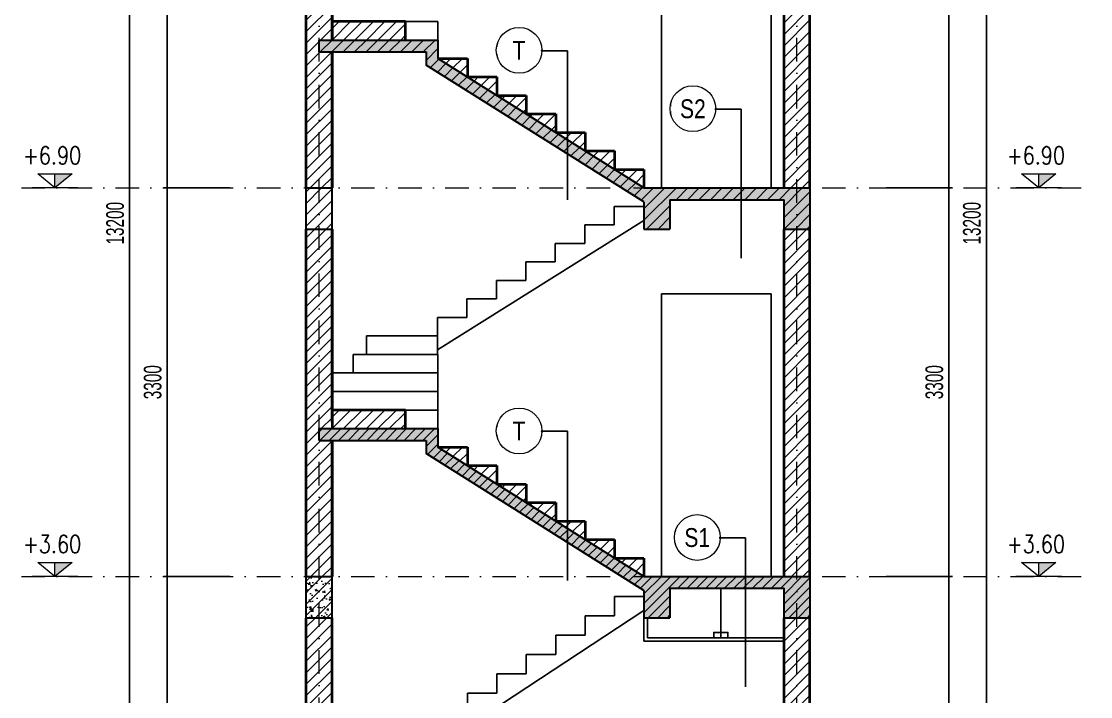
# Model space of a CAD drawing. Header units: millimetres. Extents: x 2565303 to 2664360, y -865723 to -262051.
# Drawn here: x 2640670 to 2649753, y -622585 to -616850 of the extents above; entities that cross this region are included whole.
import ezdxf
from ezdxf.enums import TextEntityAlignment as Align

# ---------------------------------------------------------------- set-up
doc = ezdxf.new("R2010")
doc.units = ezdxf.units.MM
doc.header["$LTSCALE"] = 10
doc.header["$MEASUREMENT"] = 0
doc.linetypes.add('ACAD_ISO07W100', pattern=[3, 0, -3])
doc.linetypes.add('DASHDOT', pattern=[1, 0.5, -0.25, 0, -0.25])
doc.layers.get('0').update_dxf_attribs({"linetype": 'CONTINUOUS'})
doc.layers.get('DEFPOINTS').update_dxf_attribs({"color": 10, "linetype": 'CONTINUOUS'})
for name, color, linetype, lineweight in [('- Nội Thất', 83, 'CONTINUOUS', 25), ('A-WIPEOUT', 254, 'ACAD_ISO07W100', 0), ('LC Dim', 8, 'CONTINUOUS', 13), ('LC Hatch', 252, 'CONTINUOUS', 5), ('LC ISO', 153, 'CONTINUOUS', 13), ('LC Net dam 1', 30, 'CONTINUOUS', 30), ('LC Net dam2', 6, 'CONTINUOUS', 40), ('LC Net manh', 250, 'CONTINUOUS', 5), ('LC Net truc', 134, 'DASHDOT', 5), ('LC Text1', 20, 'CONTINUOUS', 13), ('LC Text2', 7, 'CONTINUOUS', 13)]:
    doc.layers.add(name, color=color, linetype=linetype, lineweight=lineweight)
doc.layers.add('M3', color=3, linetype='CONTINUOUS')
doc.styles.add('General text 2', font='arial.ttf')
doc.styles.add('HOATBIF', font='hoatbif.shx', dxfattribs={"width": 0.65})
doc.styles.add('T1', font='Vnsimli.shx', dxfattribs={"width": 0.7})
doc.dimstyles.new('1-100 (1-60)', dxfattribs={"dimscale": 60, "dimtxt": 2.5, "dimasz": 0.35, "dimexe": 0.5, "dimexo": 0, "dimgap": 0.8, "dimtad": 1, "dimdec": 0, "dimzin": 0, "dimdsep": 46, "dimtxsty": 'HOATBIF', "dimblk1": 'DOT', "dimblk2": 'DOT', "dimsah": 1, "dimcen": -1, "dimdle": 1, "dimclrd": 256, "dimclre": 256, "dimclrt": 4, "dimadec": 3, "dimazin": 2, "dimtfac": 0.333333, "dimtdec": 0, "dimtix": 1, "dimtmove": 2, "dimatfit": 3, "dimldrblk": 'DOT', "dimfxl": 1, "dimtvp": 0.833333, "dimtolj": 1, "dimtzin": 0, "dimarcsym": 0})
pattern_1 = [(45, (-1751.98, -117353.826), (-48.6135912, 48.6135912), [])]
pattern_2 = [(50, (3248.02, -117353.83), (143.4520365, -12.550427), [15, -165]), (355, (3248.02, -117353.83), (-27.750267, 150.438427), [12, -132]), (100.4514445, (3259.98, -117354.87), (115.701769, 137.887998), [12.7480384, -140.2284224]), (46.1842, (3248.02, -117313.83), (213.448266, -33.103856), [22.5, -247.5]), (96.6356355, (3265.8, -117316.59), (186.932389, 194.82372), [19.122068, -210.342752]), (351.184164, (3248.02, -117313.83), (186.932389, 194.82372), [18, -198]), (21, (3268.02, -117323.83), (119.3814104, -80.523778), [15, -165]), (326, (3268.02, -117323.83), (48.663066, 145.030009), [12, -132]), (71.451445, (3277.97, -117330.54), (168.044475, 64.5062306), [12.748038, -140.2284224]), (37.5, (3248.02, -117353.826), (2.4319711, 66.5787708), [0, -130.4, 0, -134, 0, -132.5]), (7.5, (3248.02, -117353.83), (52.6139075, 78.8823424), [0, -76.4, 0, -127.4, 0, -50.5]), (327.5, (3203.42, -117353.826), (106.7644872, -4.5109743), [0, -50, 0, -156, 0, -207]), (317.5, (3183.42, -117353.83), (116.637234, 20.0209965), [0, -65, 0, -103.6, 0, -147])]

# ---------------------------------------------------------------- blocks, each defined once
blk = doc.blocks.new('DOT')
at = {"layer": 'M3', "color": 0, "linetype": 'ByBlock'}
blk.add_line((-0.5, 0), (-1, 0), dxfattribs=at)
at = {"layer": 'M3', "color": 0, "linetype": 'ByBlock', "const_width": 0.5}
blk.add_lwpolyline([(-0.25, 0, 1), (0.25, 0, 1)], format="xyb", close=True, dxfattribs=at)
blk = doc.blocks.new('*D614')
at = {"layer": 'DEFPOINTS', "color": 0, "transparency": 16777216}
for p in [(2648016.4, -621564.6), (2648549, -621564.6), (2648016.4, -625164.6)]:
    blk.add_point(p, dxfattribs=at)
at = {"layer": 'LC Dim', "lineweight": -2, "transparency": 16777216}
for p, q in [((2648016.4, -621564.6), (2648579, -621564.6)), ((2648549, -625143.6), (2648549, -621585.6)), ((2648016.4, -625164.6), (2648579, -625164.6))]:
    blk.add_line(p, q, dxfattribs=at)
at = {"layer": 'LC Dim', "lineweight": -2, "transparency": 16777216, "xscale": 21, "yscale": 21, "zscale": 21}
for p, rotation in [((2648549, -621564.6), 90), ((2648549, -625164.6), 270)]:
    blk.add_blockref('DOT', p, dxfattribs=dict(at, rotation=rotation))
at = {"layer": 'LC Dim', "color": 4, "transparency": 16777216, "insert": (2648426, -623364.6), "char_height": 150, "attachment_point": 5, "rotation": 90, "style": 'HOATBIF'}
blk.add_mtext('\\A1;3600', dxfattribs=at)
blk = doc.blocks.new('*D615')
at = {"layer": 'DEFPOINTS', "color": 0, "transparency": 16777216}
for p in [(2648016.4, -618264.6), (2648549, -618264.6), (2648016.4, -621564.6)]:
    blk.add_point(p, dxfattribs=at)
at = {"layer": 'LC Dim', "lineweight": -2, "transparency": 16777216}
for p, q in [((2648016.4, -618264.6), (2648579, -618264.6)), ((2648549, -621543.6), (2648549, -618285.6)), ((2648016.4, -621564.6), (2648579, -621564.6))]:
    blk.add_line(p, q, dxfattribs=at)
at = {"layer": 'LC Dim', "lineweight": -2, "transparency": 16777216, "xscale": 21, "yscale": 21, "zscale": 21}
for p, rotation in [((2648549, -618264.6), 90), ((2648549, -621564.6), 270)]:
    blk.add_blockref('DOT', p, dxfattribs=dict(at, rotation=rotation))
at = {"layer": 'LC Dim', "color": 4, "transparency": 16777216, "insert": (2648426, -619914.6), "char_height": 150, "attachment_point": 5, "rotation": 90, "style": 'HOATBIF'}
blk.add_mtext('\\A1;3300', dxfattribs=at)
blk = doc.blocks.new('*D616')
at = {"layer": 'DEFPOINTS', "color": 0, "transparency": 16777216}
for p in [(2648016.4, -614964.6), (2648549, -614964.6), (2648016.4, -618264.6)]:
    blk.add_point(p, dxfattribs=at)
at = {"layer": 'LC Dim', "lineweight": -2, "transparency": 16777216}
for p, q in [((2648016.4, -614964.6), (2648579, -614964.6)), ((2648549, -618243.6), (2648549, -614985.6)), ((2648016.4, -618264.6), (2648579, -618264.6))]:
    blk.add_line(p, q, dxfattribs=at)
at = {"layer": 'LC Dim', "lineweight": -2, "transparency": 16777216, "xscale": 21, "yscale": 21, "zscale": 21}
for p, rotation in [((2648549, -614964.6), 90), ((2648549, -618264.6), 270)]:
    blk.add_blockref('DOT', p, dxfattribs=dict(at, rotation=rotation))
at = {"layer": 'LC Dim', "color": 4, "transparency": 16777216, "insert": (2648426, -616614.6), "char_height": 150, "attachment_point": 5, "rotation": 90, "style": 'HOATBIF'}
blk.add_mtext('\\A1;3300', dxfattribs=at)
blk = doc.blocks.new('*D618')
at = {"layer": 'DEFPOINTS', "color": 0, "transparency": 16777216}
for p in [(2648016.4, -611964.6), (2648868.1, -611964.6), (2648016.4, -625164.6)]:
    blk.add_point(p, dxfattribs=at)
at = {"layer": 'LC Dim', "lineweight": -2, "transparency": 16777216}
for p, q in [((2648016.4, -611964.6), (2648898.1, -611964.6)), ((2648868.1, -625143.6), (2648868.1, -611985.6)), ((2648016.4, -625164.6), (2648898.1, -625164.6))]:
    blk.add_line(p, q, dxfattribs=at)
at = {"layer": 'LC Dim', "lineweight": -2, "transparency": 16777216, "xscale": 21, "yscale": 21, "zscale": 21}
for p, rotation in [((2648868.1, -611964.6), 90), ((2648868.1, -625164.6), 270)]:
    blk.add_blockref('DOT', p, dxfattribs=dict(at, rotation=rotation))
at = {"layer": 'LC Dim', "color": 4, "transparency": 16777216, "insert": (2648745.1, -618564.6), "char_height": 150, "attachment_point": 5, "rotation": 90, "style": 'HOATBIF'}
blk.add_mtext('\\A1;13200', dxfattribs=at)
blk = doc.blocks.new('*D620')
at = {"layer": 'DEFPOINTS', "color": 0, "transparency": 16777216}
for p in [(2641908.6, -621564.6), (2642441.1, -621564.6), (2642441.1, -625164.6)]:
    blk.add_point(p, dxfattribs=at)
at = {"layer": 'LC Dim', "lineweight": -2, "transparency": 16777216}
for p, q in [((2642441.1, -621564.6), (2641878.6, -621564.6)), ((2641908.6, -625143.6), (2641908.6, -621585.6)), ((2642441.1, -625164.6), (2641878.6, -625164.6))]:
    blk.add_line(p, q, dxfattribs=at)
at = {"layer": 'LC Dim', "lineweight": -2, "transparency": 16777216, "xscale": 21, "yscale": 21, "zscale": 21}
for p, rotation in [((2641908.6, -621564.6), 90), ((2641908.6, -625164.6), 270)]:
    blk.add_blockref('DOT', p, dxfattribs=dict(at, rotation=rotation))
at = {"layer": 'LC Dim', "color": 4, "transparency": 16777216, "insert": (2641785.6, -623364.6), "char_height": 150, "attachment_point": 5, "rotation": 90, "style": 'HOATBIF'}
blk.add_mtext('\\A1;3600', dxfattribs=at)
blk = doc.blocks.new('*D621')
at = {"layer": 'DEFPOINTS', "color": 0, "transparency": 16777216}
for p in [(2641908.6, -618264.6), (2642441.1, -618264.6), (2642441.1, -621564.6)]:
    blk.add_point(p, dxfattribs=at)
at = {"layer": 'LC Dim', "lineweight": -2, "transparency": 16777216}
for p, q in [((2642441.1, -618264.6), (2641878.6, -618264.6)), ((2641908.6, -621543.6), (2641908.6, -618285.6)), ((2642441.1, -621564.6), (2641878.6, -621564.6))]:
    blk.add_line(p, q, dxfattribs=at)
at = {"layer": 'LC Dim', "lineweight": -2, "transparency": 16777216, "xscale": 21, "yscale": 21, "zscale": 21}
for p, rotation in [((2641908.6, -618264.6), 90), ((2641908.6, -621564.6), 270)]:
    blk.add_blockref('DOT', p, dxfattribs=dict(at, rotation=rotation))
at = {"layer": 'LC Dim', "color": 4, "transparency": 16777216, "insert": (2641785.6, -619914.6), "char_height": 150, "attachment_point": 5, "rotation": 90, "style": 'HOATBIF'}
blk.add_mtext('\\A1;3300', dxfattribs=at)
blk = doc.blocks.new('*D622')
at = {"layer": 'DEFPOINTS', "color": 0, "transparency": 16777216}
for p in [(2641908.6, -614964.6), (2642441.1, -614964.6), (2642441.1, -618264.6)]:
    blk.add_point(p, dxfattribs=at)
at = {"layer": 'LC Dim', "lineweight": -2, "transparency": 16777216}
for p, q in [((2642441.1, -614964.6), (2641878.6, -614964.6)), ((2641908.6, -618243.6), (2641908.6, -614985.6)), ((2642441.1, -618264.6), (2641878.6, -618264.6))]:
    blk.add_line(p, q, dxfattribs=at)
at = {"layer": 'LC Dim', "lineweight": -2, "transparency": 16777216, "xscale": 21, "yscale": 21, "zscale": 21}
for p, rotation in [((2641908.6, -614964.6), 90), ((2641908.6, -618264.6), 270)]:
    blk.add_blockref('DOT', p, dxfattribs=dict(at, rotation=rotation))
at = {"layer": 'LC Dim', "color": 4, "transparency": 16777216, "insert": (2641785.6, -616614.6), "char_height": 150, "attachment_point": 5, "rotation": 90, "style": 'HOATBIF'}
blk.add_mtext('\\A1;3300', dxfattribs=at)
blk = doc.blocks.new('*D624')
at = {"layer": 'DEFPOINTS', "color": 0, "transparency": 16777216}
for p in [(2641589.5, -611964.6), (2642441.1, -611964.6), (2642441.1, -625164.6)]:
    blk.add_point(p, dxfattribs=at)
at = {"layer": 'LC Dim', "lineweight": -2, "transparency": 16777216}
for p, q in [((2642441.1, -611964.6), (2641559.5, -611964.6)), ((2641589.5, -625143.6), (2641589.5, -611985.6)), ((2642441.1, -625164.6), (2641559.5, -625164.6))]:
    blk.add_line(p, q, dxfattribs=at)
at = {"layer": 'LC Dim', "lineweight": -2, "transparency": 16777216, "xscale": 21, "yscale": 21, "zscale": 21}
for p, rotation in [((2641589.5, -611964.6), 90), ((2641589.5, -625164.6), 270)]:
    blk.add_blockref('DOT', p, dxfattribs=dict(at, rotation=rotation))
at = {"layer": 'LC Dim', "color": 4, "transparency": 16777216, "insert": (2641466.5, -618564.6), "char_height": 150, "attachment_point": 5, "rotation": 90, "style": 'HOATBIF'}
blk.add_mtext('\\A1;13200', dxfattribs=at)
blk = doc.blocks.new('Caodo1')
at = {"layer": 'LC Text1'}
blk.add_hatch(color=256, dxfattribs=at).paths.add_polyline_path([(0, 200), (0, 0), (243, 200)])
for p, q in [((0, 0), (0, 200)), ((324, 0), (-324, 0))]:
    blk.add_line(p, q, dxfattribs=at)
blk.add_lwpolyline([(-243, 200), (243, 200), (0, 0), (0, 0)], close=True, dxfattribs=at)
at = {"layer": 'LC Text1', "style": 'T1', "width": 0.8}
blk.add_attdef('%%P0,00', text='', height=250, dxfattribs=at).set_placement((-39, 460), align=Align.MIDDLE_CENTER)
blk = doc.blocks.new('*U262')
at = {"layer": 'A-WIPEOUT'}
blk.add_lwpolyline([(0, 4.25), (-2.5, 3.44), (-4.04, 1.31), (-4.04, -1.31), (-2.5, -3.44), (0, -4.25), (2.5, -3.44), (4.04, -1.31), (4.04, 1.31), (2.5, 3.44)], close=True, dxfattribs=at)
at = {"layer": 'LC Text1', "style": 'General text 2', "width": 0.8, "flags": 8}
blk.add_attdef('SYMBOL', text='', height=3.5, dxfattribs=at).set_placement((0, 0), align=Align.MIDDLE_CENTER)
blk.add_wipeout([(0, 4.25), (-2.5, 3.44), (-4.04, 1.31), (-4.04, -1.31), (-2.5, -3.44), (0, -4.25), (2.5, -3.44), (4.04, -1.31), (4.04, 1.31), (2.5, 3.44)]).dxf.layer = 'A-WIPEOUT'
at = {"layer": 'LC ISO'}
blk.add_circle((0, 0), 4.25, dxfattribs=at)

msp = doc.modelspace()

# ---------------------------------------------------------------- hatches: boundary and pattern name
at = {"layer": 'LC Dim', "ltscale": 0.3}
h = msp.add_hatch(dxfattribs=at)
h.set_pattern_fill('AR-CONC', color=256, scale=20, style=0)
h.set_pattern_definition(pattern_2)
h.paths.add_polyline_path([(2646178.8, -618364.6), (2647148.8, -618364.6), (2647148.8, -618614.6), (2647368.8, -618614.6), (2647368.8, -618264.6), (2645958.8, -618264.6), (2644208.8, -617165.6), (2644208.8, -617008.6), (2643198.8, -617008.6), (2643198.8, -617108.6), (2644108.8, -617108.6), (2644108.8, -617220.9), (2645958.8, -618382.7), (2645958.8, -618614.6), (2646178.8, -618614.6)])
h = msp.add_hatch(dxfattribs=at)
h.set_pattern_fill('AR-CONC', color=256, scale=20, style=0)
h.set_pattern_definition(pattern_2)
h.paths.add_polyline_path([(2646178.8, -621664.6), (2647148.8, -621664.6), (2647148.8, -621914.6), (2647368.8, -621914.6), (2647368.8, -621564.6), (2645958.8, -621564.6), (2644208.8, -620465.6), (2644208.8, -620308.6), (2643198.8, -620308.6), (2643198.8, -620408.6), (2644108.8, -620408.6), (2644108.8, -620520.9), (2645958.8, -621682.7), (2645958.8, -621914.6), (2646178.8, -621914.6)])
h = msp.add_hatch(dxfattribs=at)
h.set_pattern_fill('AR-CONC', color=256, scale=20, style=0)
h.set_pattern_definition(pattern_2)
h.paths.add_polyline_path([(2643308.8, -621564.6), (2643088.8, -621564.6), (2643088.8, -621914.6), (2643308.8, -621914.6)])
at = {"layer": 'LC Hatch', "ltscale": 0.3}
h = msp.add_hatch(dxfattribs=at)
h.set_pattern_fill('ANSI31', color=256, scale=550, style=0)
h.set_pattern_definition(pattern_1)
h.paths.add_polyline_path([(2643308.8, -612314.6), (2643088.8, -612314.6), (2643088.8, -614964.6), (2643308.8, -614964.6)])
h.paths.add_polyline_path([(2643308.8, -615314.6), (2643088.8, -615314.6), (2643088.8, -618264.6), (2643308.8, -618264.6), (2643308.8, -617108.6), (2643198.8, -617108.6), (2643198.8, -617008.6), (2643308.8, -617008.6)])
h.paths.add_polyline_path([(2647368.8, -615314.6), (2647148.8, -615314.6), (2647148.8, -618264.6), (2647368.8, -618264.6)])
h.paths.add_polyline_path([(2647368.8, -612314.6), (2647148.8, -612314.6), (2647148.8, -614964.6), (2647368.8, -614964.6)])
h = msp.add_hatch(dxfattribs=at)
h.set_pattern_fill('ANSI31', color=256, scale=550, style=0)
h.set_pattern_definition(pattern_1)
h.paths.add_polyline_path([(2645958.8, -618107.6), (2645708.8, -618107.6), (2645958.8, -618264.6)])
h.paths.add_polyline_path([(2645708.8, -617950.6), (2645458.8, -617950.6), (2645708.8, -618107.6)])
h.paths.add_polyline_path([(2645458.8, -617793.6), (2645208.8, -617793.6), (2645458.8, -617950.6)])
h.paths.add_polyline_path([(2645208.8, -617636.6), (2644958.8, -617636.6), (2645208.8, -617793.6)])
h.paths.add_polyline_path([(2644958.8, -617479.6), (2644708.8, -617479.6), (2644958.8, -617636.6)])
h.paths.add_polyline_path([(2644708.8, -617322.6), (2644458.8, -617322.6), (2644708.8, -617479.6)])
h.paths.add_polyline_path([(2644458.8, -617165.6), (2644208.8, -617165.6), (2644458.8, -617322.6)])
h.paths.add_polyline_path([(2643933.3, -616850.9), (2643308.8, -616850.9), (2643308.8, -617008.6), (2643933.3, -617008.6)])
h = msp.add_hatch(dxfattribs=at)
h.set_pattern_fill('ANSI31', color=256, scale=550, style=0)
h.set_pattern_definition(pattern_1)
h.paths.add_polyline_path([(2646178.8, -618364.6), (2647148.8, -618364.6), (2647148.8, -618614.6), (2647368.8, -618614.6), (2647368.8, -618264.6), (2645958.8, -618264.6), (2644208.8, -617165.6), (2644208.8, -617008.6), (2643198.8, -617008.6), (2643198.8, -617108.6), (2644108.8, -617108.6), (2644108.8, -617220.9), (2645958.8, -618382.7), (2645958.8, -618614.6), (2646178.8, -618614.6)])
h = msp.add_hatch(dxfattribs=at)
h.set_pattern_fill('ANSI31', color=256, scale=550, style=0)
h.set_pattern_definition(pattern_1)
h.paths.add_polyline_path([(2643308.8, -618264.6), (2643088.8, -618264.6), (2643088.8, -618614.6), (2643308.8, -618614.6)])
h = msp.add_hatch(dxfattribs=at)
h.set_pattern_fill('ANSI31', color=256, scale=550, style=0)
h.set_pattern_definition(pattern_1)
h.paths.add_polyline_path([(2647368.8, -621914.6), (2647148.8, -621914.6), (2647148.8, -625014.6), (2647368.8, -625014.6)])
h.paths.add_polyline_path([(2647368.8, -618614.6), (2647148.8, -618614.6), (2647148.8, -621564.6), (2647368.8, -621564.6)])
h.paths.add_polyline_path([(2643308.8, -618614.6), (2643088.8, -618614.6), (2643088.8, -621564.6), (2643308.8, -621564.6), (2643308.8, -620408.6), (2643198.8, -620408.6), (2643198.8, -620308.6), (2643308.8, -620308.6)])
h = msp.add_hatch(dxfattribs=at)
h.set_pattern_fill('ANSI31', color=256, scale=550, style=0)
h.set_pattern_definition([(45, (-1751.98, -120653.826), (-48.6135912, 48.6135912), [])])
h.paths.add_polyline_path([(2645958.8, -621407.6), (2645708.8, -621407.6), (2645958.8, -621564.6)])
h.paths.add_polyline_path([(2645708.8, -621250.6), (2645458.8, -621250.6), (2645708.8, -621407.6)])
h.paths.add_polyline_path([(2645458.8, -621093.6), (2645208.8, -621093.6), (2645458.8, -621250.6)])
h.paths.add_polyline_path([(2645208.8, -620936.6), (2644958.8, -620936.6), (2645208.8, -621093.6)])
h.paths.add_polyline_path([(2644958.8, -620779.6), (2644708.8, -620779.6), (2644958.8, -620936.6)])
h.paths.add_polyline_path([(2644708.8, -620622.6), (2644458.8, -620622.6), (2644708.8, -620779.6)])
h.paths.add_polyline_path([(2644458.8, -620465.6), (2644208.8, -620465.6), (2644458.8, -620622.6)])
h.paths.add_polyline_path([(2643933.3, -620150.9), (2643308.8, -620150.9), (2643308.8, -620308.6), (2643933.3, -620308.6)])
h = msp.add_hatch(dxfattribs=at)
h.set_pattern_fill('ANSI31', color=256, scale=450, style=0)
h.set_pattern_definition([(45, (-1751.98, -117353.826), (-39.7747564, 39.7747564), [])])
h.paths.add_polyline_path([(2646178.8, -621664.6), (2647148.8, -621664.6), (2647148.8, -621914.6), (2647368.8, -621914.6), (2647368.8, -621564.6), (2645958.8, -621564.6), (2644208.8, -620465.6), (2644208.8, -620308.6), (2643198.8, -620308.6), (2643198.8, -620408.6), (2644108.8, -620408.6), (2644108.8, -620520.9), (2645958.8, -621682.7), (2645958.8, -621914.6), (2646178.8, -621914.6)])
h = msp.add_hatch(dxfattribs=at)
h.set_pattern_fill('ANSI31', color=256, scale=550, style=0)
h.set_pattern_definition(pattern_1)
h.paths.add_polyline_path([(2643308.8, -621564.6), (2643088.8, -621564.6), (2643088.8, -621914.6), (2643308.8, -621914.6)])
h = msp.add_hatch(dxfattribs=at)
h.set_pattern_fill('ANSI31', color=256, scale=550, style=0)
h.set_pattern_definition(pattern_1)
h.paths.add_polyline_path([(2647368.8, -625114.6), (2647148.8, -625114.6), (2647148.8, -625999.1), (2647368.8, -625999.1)])
h.paths.add_polyline_path([(2643308.8, -625264.6), (2643088.8, -625264.6), (2643088.8, -625999.1), (2643308.8, -625999.1)])
h.paths.add_polyline_path([(2644208.8, -625264.6), (2643988.8, -625264.6), (2643988.8, -625999.1), (2644208.8, -625999.1)])
h.paths.add_polyline_path([(2644208.8, -623986.2), (2644108.8, -623920.6), (2644108.8, -625164.6), (2644208.8, -625164.6)])
h.paths.add_polyline_path([(2643308.8, -621914.6), (2643088.8, -621914.6), (2643088.8, -625164.6), (2643308.8, -625164.6), (2643308.8, -623802.6), (2643198.8, -623802.6), (2643198.8, -623702.6), (2643308.8, -623702.6)])

# ---------------------------------------------------------------- linework, layer by layer
at = {"layer": '- Nội Thất'}
for p, q in [((2646611.5, -622084.6), (2646611.5, -621664.6)), ((2645958.8, -621914.6), (2645958.8, -622114.6)), ((2645988.8, -621914.6), (2645988.8, -622084.6)), ((2645988.8, -622084.6), (2647148.8, -622084.6)), ((2645958.8, -622114.6), (2647148.8, -622114.6))]:
    msp.add_line(p, q, dxfattribs=at)
msp.add_lwpolyline([(2646551.8, -622084.6), (2646671.3, -622084.6), (2646671.3, -622039.2), (2646551.8, -622039.2)], close=True, dxfattribs=at)
for p, q in [((2646108.8, -618264.6), (2646108.8, -615864.6)), ((2647038.8, -618264.6), (2647038.8, -615864.6)), ((2643308.8, -616850.9), (2644207.6, -616850.9)), ((2644207.6, -616850.9), (2644207.6, -617007.9)), ((2645955.3, -618422.4), (2645705.3, -618422.4)), ((2645705.3, -618422.4), (2645705.3, -618579.4)), ((2644205.3, -619639.4), (2645958.8, -618540.4)), ((2645705.3, -618579.4), (2645455.3, -618579.4)), ((2645455.3, -618579.4), (2645455.3, -618736.4)), ((2645455.3, -618736.4), (2645205.3, -618736.4)), ((2645205.3, -618736.4), (2645205.3, -618893.4)), ((2645205.3, -618893.4), (2644955.3, -618893.4)), ((2644955.3, -618893.4), (2644955.3, -619050.4)), ((2644955.3, -619050.4), (2644705.3, -619050.4)), ((2644705.3, -619050.4), (2644705.3, -619207.4)), ((2646108.8, -621564.6), (2646108.8, -619164.6)), ((2646108.8, -619164.6), (2647038.8, -619164.6)), ((2647038.8, -621564.6), (2647038.8, -619164.6)), ((2644705.3, -619207.4), (2644455.3, -619207.4)), ((2644455.3, -619207.4), (2644455.3, -619364.4)), ((2644455.3, -619364.4), (2644205.3, -619364.4)), ((2644205.3, -619364.4), (2644205.3, -619521.4)), ((2643603, -619521.4), (2644205.3, -619521.4)), ((2643603, -619679.1), (2643603, -619521.4)), ((2644205.3, -619521.4), (2644205.3, -619678.4)), ((2643489.1, -619679.1), (2644206.4, -619679.1)), ((2643489.1, -619836.1), (2643489.1, -619679.1)), ((2644206.4, -619679.1), (2644206.4, -619836.1)), ((2643308.8, -619836.1), (2644206.4, -619836.1)), ((2644206.4, -619836.1), (2644206.4, -620150.1)), ((2643308.8, -619993.1), (2644206.4, -619993.1)), ((2643308.8, -620150.9), (2644207.6, -620150.9)), ((2644207.6, -620150.9), (2644207.6, -620307.9)), ((2645958.8, -621734.6), (2645708.8, -621734.6)), ((2645708.8, -621734.6), (2645708.8, -621898.6)), ((2644208.8, -623002.2), (2645958.8, -621854.2)), ((2645708.8, -621898.6), (2645458.8, -621898.6)), ((2645458.8, -621898.6), (2645458.8, -622062.6)), ((2645458.8, -622062.6), (2645208.8, -622062.6)), ((2645208.8, -622062.6), (2645208.8, -622226.6)), ((2645208.8, -622226.6), (2644958.8, -622226.6)), ((2644958.8, -622226.6), (2644958.8, -622390.6)), ((2644958.8, -622390.6), (2644708.8, -622390.6)), ((2644708.8, -622390.6), (2644708.8, -622554.6)), ((2644708.8, -622554.6), (2644458.8, -622554.6)), ((2644458.8, -622554.6), (2644458.8, -622718.6))]:
    msp.add_line(p, q)
at = {"layer": 'LC Net dam 1'}
for p, q in [((2643198.8, -617108.6), (2643198.8, -617008.6)), ((2643198.8, -617008.6), (2644208.8, -617008.6)), ((2644208.8, -617008.6), (2644208.8, -617116.6)), ((2644208.8, -617008.6), (2644208.8, -617165.6)), ((2643198.8, -617108.6), (2644108.8, -617108.6)), ((2644108.8, -617108.6), (2644108.8, -617220.9)), ((2645958.8, -618264.6), (2644208.8, -617165.6)), ((2645958.8, -618382.7), (2644108.8, -617220.9)), ((2643088.8, -618264.6), (2643308.8, -618264.6)), ((2643088.8, -618614.6), (2643088.8, -618264.6)), ((2643308.8, -618614.6), (2643308.8, -618264.6)), ((2645958.8, -618264.6), (2647368.8, -618264.6)), ((2647368.8, -618264.6), (2647368.8, -618614.6)), ((2645958.8, -618382.7), (2645958.8, -618614.6)), ((2646178.8, -618364.6), (2647148.8, -618364.6)), ((2646178.8, -618364.6), (2646178.8, -618614.6)), ((2647148.8, -618614.6), (2647148.8, -618364.6)), ((2643088.8, -618614.6), (2643308.8, -618614.6)), ((2645958.8, -618614.6), (2646178.8, -618614.6)), ((2647148.8, -618614.6), (2647368.8, -618614.6)), ((2643198.8, -620408.6), (2643198.8, -620308.6)), ((2643198.8, -620308.6), (2644208.8, -620308.6)), ((2644208.8, -620308.6), (2644208.8, -620416.6)), ((2644208.8, -620308.6), (2644208.8, -620465.6)), ((2643198.8, -620408.6), (2644108.8, -620408.6)), ((2644108.8, -620408.6), (2644108.8, -620520.9)), ((2645958.8, -621564.6), (2644208.8, -620465.6)), ((2645958.8, -621682.7), (2644108.8, -620520.9)), ((2643088.8, -621564.6), (2643308.8, -621564.6)), ((2643088.8, -621914.6), (2643088.8, -621564.6)), ((2643308.8, -621914.6), (2643308.8, -621564.6)), ((2645958.8, -621564.6), (2647368.8, -621564.6)), ((2647368.8, -621564.6), (2647368.8, -621914.6)), ((2645958.8, -621682.7), (2645958.8, -621914.6)), ((2646178.8, -621664.6), (2647148.8, -621664.6)), ((2646178.8, -621664.6), (2646178.8, -621914.6)), ((2647148.8, -621914.6), (2647148.8, -621664.6)), ((2643088.8, -621914.6), (2643308.8, -621914.6)), ((2645958.8, -621914.6), (2646178.8, -621914.6)), ((2647148.8, -621914.6), (2647368.8, -621914.6))]:
    msp.add_line(p, q, dxfattribs=at)
at = {"layer": 'LC Net dam2'}
for p, q in [((2643088.8, -618264.6), (2643088.8, -615314.6)), ((2643308.8, -617008.6), (2643308.8, -615314.6)), ((2643308.8, -615314.6), (2643308.8, -617008.6)), ((2647148.8, -618264.6), (2647148.8, -615314.6)), ((2647368.8, -618264.6), (2647368.8, -615314.6)), ((2643933.3, -616850.9), (2643308.8, -616850.9)), ((2643933.3, -617008.6), (2643933.3, -616850.9)), ((2643308.8, -618264.6), (2643308.8, -617108.6)), ((2643308.8, -617108.6), (2643308.8, -618264.6)), ((2644208.8, -617165.6), (2644458.8, -617165.6)), ((2644458.8, -617165.6), (2644458.8, -617322.6)), ((2644458.8, -617322.6), (2644708.8, -617322.6)), ((2644708.8, -617322.6), (2644708.8, -617479.6)), ((2644708.8, -617479.6), (2644958.8, -617479.6)), ((2644958.8, -617479.6), (2644958.8, -617636.6)), ((2644958.8, -617636.6), (2645208.8, -617636.6)), ((2645208.8, -617636.6), (2645208.8, -617793.6)), ((2645208.8, -617793.6), (2645458.8, -617793.6)), ((2645458.8, -617793.6), (2645458.8, -617950.6)), ((2645458.8, -617950.6), (2645708.8, -617950.6)), ((2645708.8, -617950.6), (2645708.8, -618107.6)), ((2645708.8, -618107.6), (2645958.8, -618107.6)), ((2645958.8, -618107.6), (2645958.8, -618264.6)), ((2643088.8, -621564.6), (2643088.8, -618614.6)), ((2643308.8, -620252.6), (2643308.8, -618614.6)), ((2643308.8, -618614.6), (2643308.8, -620308.6)), ((2647148.8, -621564.6), (2647148.8, -618614.6)), ((2647148.8, -621564.6), (2647148.8, -618614.6)), ((2647368.8, -621564.6), (2647368.8, -618614.6)), ((2643933.3, -620150.9), (2643308.8, -620150.9)), ((2643933.3, -620308.6), (2643933.3, -620150.9)), ((2643308.8, -621564.6), (2643308.8, -620408.6)), ((2643308.8, -620408.6), (2643308.8, -621564.6)), ((2644208.8, -620465.6), (2644458.8, -620465.6)), ((2644458.8, -620465.6), (2644458.8, -620622.6)), ((2644458.8, -620622.6), (2644708.8, -620622.6)), ((2644708.8, -620622.6), (2644708.8, -620779.6)), ((2644708.8, -620779.6), (2644958.8, -620779.6)), ((2644958.8, -620779.6), (2644958.8, -620936.6)), ((2644958.8, -620936.6), (2645208.8, -620936.6)), ((2645208.8, -620936.6), (2645208.8, -621093.6)), ((2645208.8, -621093.6), (2645458.8, -621093.6)), ((2645458.8, -621093.6), (2645458.8, -621250.6)), ((2645458.8, -621250.6), (2645708.8, -621250.6)), ((2645708.8, -621250.6), (2645708.8, -621407.6)), ((2645708.8, -621407.6), (2645958.8, -621407.6)), ((2645958.8, -621407.6), (2645958.8, -621564.6)), ((2643088.8, -625999.1), (2643088.8, -621914.6)), ((2643308.8, -623702.6), (2643308.8, -621914.6)), ((2647148.8, -625999.1), (2647148.8, -621914.6)), ((2647368.8, -625999.1), (2647368.8, -621914.6))]:
    msp.add_line(p, q, dxfattribs=at)
at = {"layer": 'LC Net truc', "ltscale": 40}
for p, q in [((2647258.8, -627592.6), (2647258.8, -611407.4)), ((2643198.8, -627592.6), (2643198.8, -615314.6)), ((2640669.9, -618264.6), (2649753.1, -618264.6)), ((2640669.9, -621564.6), (2649753.1, -621564.6))]:
    msp.add_line(p, q, dxfattribs=at)

# ---------------------------------------------------------------- block references
at = {"layer": 'LC Text1'}
ref = msp.add_blockref('Caodo1', (2640954.6, -618264.6), dxfattribs=dict(at, xscale=0.5999999999992269, yscale=0.5999999999992269, zscale=0.5999999999992269))
ref.add_attrib('%%P0,00', '+6.90', dxfattribs={"layer": 'LC Text2', "height": 150, "style": 'T1', "width": 0.8}).set_placement((2640931.2, -617988.9), align=Align.MIDDLE_CENTER)
ref = msp.add_blockref('Caodo1', (2649312.4, -618264.6), dxfattribs=dict(at, xscale=0.5999999999992269, yscale=0.5999999999992269, zscale=0.5999999999992269))
ref.add_attrib('%%P0,00', '+6.90', dxfattribs={"layer": 'LC Text2', "height": 150, "style": 'T1', "width": 0.8}).set_placement((2649289, -617988.9), align=Align.MIDDLE_CENTER)
ref = msp.add_blockref('Caodo1', (2640954.6, -621564.6), dxfattribs=dict(at, xscale=0.5999999999992269, yscale=0.5999999999992269, zscale=0.5999999999992269))
ref.add_attrib('%%P0,00', '+3.60', dxfattribs={"layer": 'LC Text2', "height": 150, "style": 'T1', "width": 0.8}).set_placement((2640931.2, -621288.9), align=Align.MIDDLE_CENTER)
ref = msp.add_blockref('Caodo1', (2649312.4, -621564.6), dxfattribs=dict(at, xscale=0.5999999999992269, yscale=0.5999999999992269, zscale=0.5999999999992269))
ref.add_attrib('%%P0,00', '+3.60', dxfattribs={"layer": 'LC Text2', "height": 150, "style": 'T1', "width": 0.8}).set_placement((2649289, -621288.9), align=Align.MIDDLE_CENTER)

# ---------------------------------------------------------------- dimensions: what is measured, and where the dimension line sits
at = {"layer": 'LC Dim'}
for base, p1, p2, picture, middle in [((2641589.5, -611964.6), (2642441.1, -625164.6), (2642441.1, -611964.6), '*D624', (2641466.5, -618564.6)), ((2648868.1, -611964.6), (2648016.4, -625164.6), (2648016.4, -611964.6), '*D618', (2648745.1, -618564.6)), ((2641908.6, -614964.6), (2642441.1, -618264.6), (2642441.1, -614964.6), '*D622', (2641785.6, -616614.6)), ((2648549, -614964.6), (2648016.4, -618264.6), (2648016.4, -614964.6), '*D616', (2648426, -616614.6)), ((2641908.6, -618264.6), (2642441.1, -621564.6), (2642441.1, -618264.6), '*D621', (2641785.6, -619914.6)), ((2648549, -618264.6), (2648016.4, -621564.6), (2648016.4, -618264.6), '*D615', (2648426, -619914.6)), ((2641908.6, -621564.6), (2642441.1, -625164.6), (2642441.1, -621564.6), '*D620', (2641785.6, -623364.6)), ((2648549, -621564.6), (2648016.4, -625164.6), (2648016.4, -621564.6), '*D614', (2648426, -623364.6))]:
    dim = msp.add_linear_dim(base=base, p1=p1, p2=p2, angle=90, dimstyle='1-100 (1-60)', dxfattribs=at)
    dim.commit()
    dim.dimension.update_dxf_attribs({"geometry": picture, "text_midpoint": middle})

# ---------------------------------------------------------------- next in the draw order: block references
at = {"layer": 'LC Net manh'}
ref = msp.add_blockref('*U262', (2644898.1, -617096.2), dxfattribs=dict(at, xscale=45.74117647051717, yscale=45.74117647051717, zscale=45.74117647051717))
ref.add_attrib('SYMBOL', 'T', dxfattribs={"layer": 'LC Text1', "height": 160.1, "style": 'General text 2', "width": 0.8}).set_placement((2644898.1, -617096.2), align=Align.MIDDLE_CENTER)
ref = msp.add_blockref('*U262', (2646374.5, -617592.4), dxfattribs=dict(at, xscale=45.74117647051717, yscale=45.74117647051717, zscale=45.74117647051717))
ref.add_attrib('SYMBOL', 'S2', dxfattribs={"layer": 'LC Text1', "height": 160.09, "style": 'General text 2', "width": 0.8}).set_placement((2646374.5, -617592.4), align=Align.MIDDLE_CENTER)
ref = msp.add_blockref('*U262', (2644898.1, -620328.4), dxfattribs=dict(at, xscale=45.74117647051717, yscale=45.74117647051717, zscale=45.74117647051717))
ref.add_attrib('SYMBOL', 'T', dxfattribs={"layer": 'LC Text1', "height": 160.1, "style": 'General text 2', "width": 0.8}).set_placement((2644898.1, -620328.4), align=Align.MIDDLE_CENTER)
ref = msp.add_blockref('*U262', (2646411.5, -621233.6), dxfattribs=dict(at, xscale=45.74117647051717, yscale=45.74117647051717, zscale=45.74117647051717))
ref.add_attrib('SYMBOL', 'S1', dxfattribs={"layer": 'LC Text1', "height": 160.09, "style": 'General text 2', "width": 0.8}).set_placement((2646411.5, -621233.6), align=Align.MIDDLE_CENTER)

# ---------------------------------------------------------------- next in the draw order: leaders
for points in [[(2645092.5, -617099.2), (2645308.4, -617099.2), (2645308.4, -618365.1)], [(2646568.9, -617595.3), (2646784.8, -617595.3), (2646784.8, -618861.3)], [(2645092.5, -620331.3), (2645308.4, -620331.3), (2645308.4, -621597.3)], [(2646605.8, -621236.6), (2646821.7, -621236.6), (2646821.7, -622502.6)]]:
    msp.add_leader(points, dimstyle='1-100 (1-60)', override={"dimgap": 0.8, "dimtad": 0})

doc.saveas('drawing.dxf')
